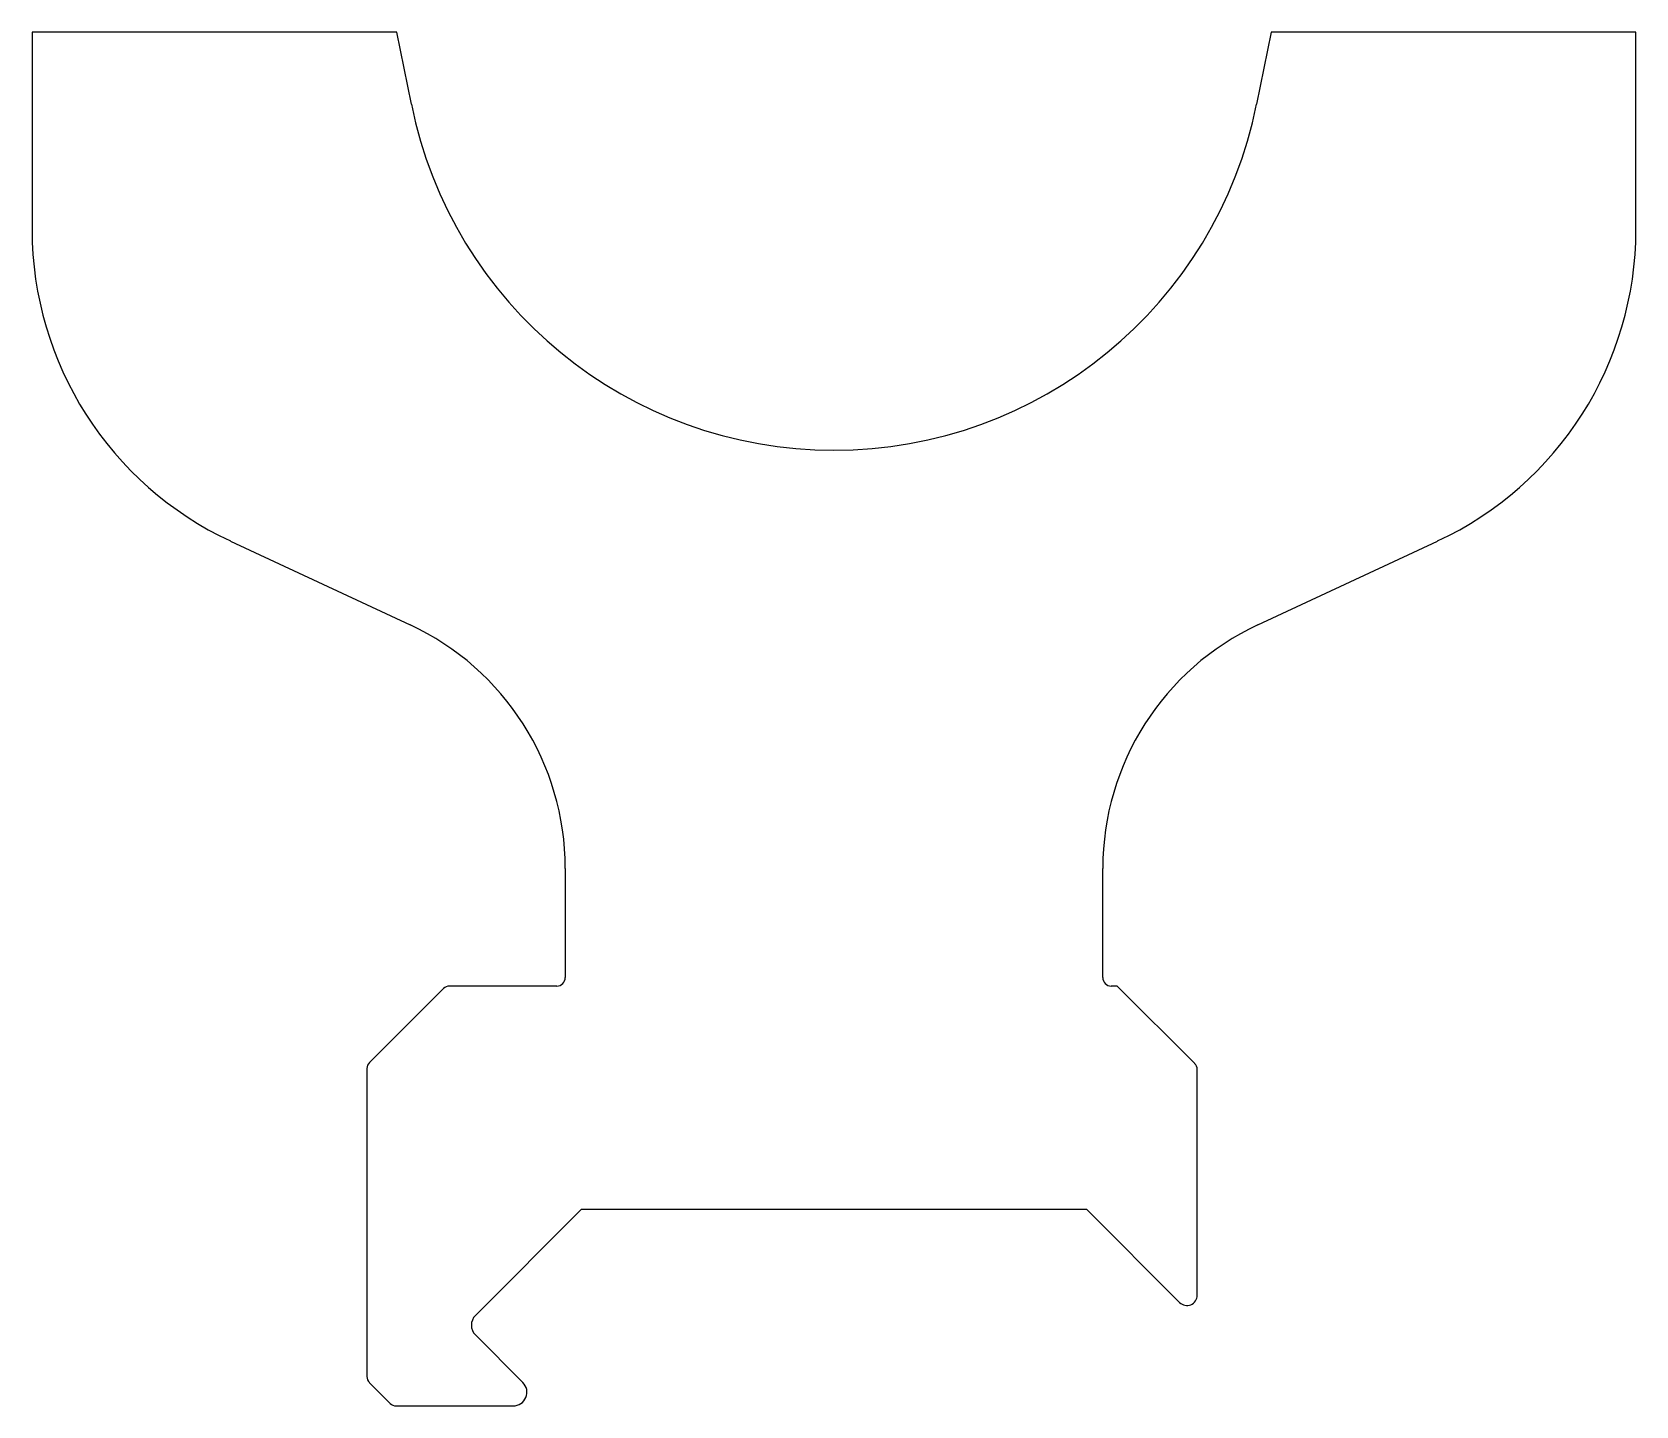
# Model space of a CAD drawing. Extents: x -23.5 to 24, y -0.2 to 40.5.
import ezdxf

# ---------------------------------------------------------------- set-up
doc = ezdxf.new("R2010")
doc.units = 0
doc.layers.get('0').update_dxf_attribs({"linetype": 'CONTINUOUS'})

msp = doc.modelspace()

# ---------------------------------------------------------------- linework, layer by layer
for p, q in [((-12.666, 40.484), (-23.461, 40.484)), ((-23.461, 40.484), (-23.461, 34.638)), ((-12.239, 38.356), (-12.666, 40.484)), ((13.191, 40.484), (12.764, 38.356)), ((23.986, 40.484), (13.191, 40.484)), ((23.986, 34.638), (23.986, 40.484)), ((-17.595, 25.429), (-12.278, 22.95)), ((12.803, 22.95), (18.12, 25.429)), ((-7.688, 15.745), (-7.688, 12.519)), ((8.212, 12.519), (8.212, 15.745)), ((-11.293, 12.191), (-13.481, 10.003)), ((-7.942, 12.265), (-11.113, 12.265)), ((8.644, 12.265), (8.466, 12.265)), ((10.932, 9.977), (8.644, 12.265)), ((-13.555, 9.823), (-13.555, 0.712)), ((11.006, 3.12), (11.006, 9.798)), ((-10.347, 2.519), (-7.205, 5.661)), ((-7.205, 5.661), (7.73, 5.661)), ((7.73, 5.661), (10.486, 2.905)), ((-8.941, 0.538), (-10.347, 1.945)), ((-13.481, 0.532), (-12.868, -0.081)), ((-12.688, -0.156), (-9.228, -0.156))]:
    msp.add_line(p, q)
for centre, radius, start, end in [((0.262, 40.865), 12.751, 191.3484, 348.6516), ((-13.301, 34.638), 10.16, 180, 245), ((13.826, 34.638), 10.16, 295, 360), ((-15.638, 15.745), 7.95, 0, 65), ((16.163, 15.745), 7.95, 115, 180), ((-7.942, 12.519), 0.254, 270, 0), ((8.466, 12.519), 0.254, 180, 270), ((-11.113, 12.011), 0.254, 90, 135), ((-13.301, 9.823), 0.254, 135, 180), ((10.752, 9.798), 0.254, 0, 45), ((10.702, 3.12), 0.305, 225, 360), ((-10.06, 2.232), 0.406, 135, 225), ((-13.301, 0.712), 0.254, 180, 225), ((-9.228, 0.251), 0.406, 270, 45), ((-12.688, 0.098), 0.254, 225, 270)]:
    msp.add_arc(centre, radius, start, end)

doc.saveas('drawing.dxf')
